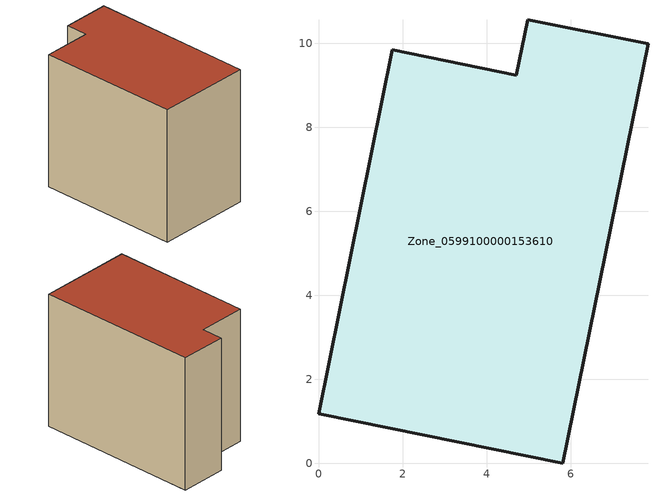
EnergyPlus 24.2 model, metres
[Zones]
Zone_0599100000153610
 floor ground (C_G): 5.81,0 0,1.18 1.76,9.84 4.71,9.24 4.98,10.56 7.84,9.98 z0
 wall outside (C_F): 4.98,10.56 4.71,9.24 1.76,9.84 0,1.18 5.81,0 7.84,9.98 4.98,10.56 z0:8.39
 roof outside (C_R): 5.81,0 7.84,9.98 4.98,10.56 4.71,9.24 1.76,9.84 0,1.18 z8.39
[BUILDING]
Pand.0599100000153610: North Axis=0; Terrain=City; Loads Convergence Tolerance Value=0.04; Temperature Convergence Tolerance Value=0.4; Solar Distribution=FullExterior; Maximum Number of Warmup Days=25; Minimum Number of Warmup Days=1
[Site:Location]
Rotterdam.The.Hague.AP_ZH_NLD Design_Conditions: Latitude=51.96; Longitude=4.45; Time Zone=1; Elevation=-4.5
[SITE:GROUNDTEMPERATURE:BUILDINGSURFACE]
18, 18, 18, 18, 18, 18, 18, 18, 18, 18, 18, 18
[MATERIAL] Thermal Absorptance=0.9; Solar Absorptance=0.7; Visible Absorptance=0.7
Name | Roughness | Thickness | Conductivity | Density | Specific Heat
G.TC.1975-1991 | MediumSmooth | 0.15 | 0.288461 | 540 | 1210
F.TC.1975-1991 | Rough | 0.3 | 0.230769 | 1920 | 840
R.TC.1975-1991 | MediumRough | 0.2 | 0.153846 | 1500 | 1000
[CONSTRUCTION]
C_G: G.TC.1975-1991
C_F: F.TC.1975-1991
C_R: R.TC.1975-1991
[ZONE]
Zone_0599100000153610: Type=1; Multiplier=1; Ceiling Height=Autocalculate; Volume=Autocalculate; Floor Area=autocalculate; Part of Total Floor Area=Yes
[ZONEINFILTRATION:DESIGNFLOWRATE]
Infil_Zone_0599100000153610: Zone or ZoneList or Space or SpaceList=Zone_0599100000153610; Schedule=AlwaysOn; Design Flow Rate Calculation Method=Flow/Area; Flow Rate per Floor Area=0.003; Constant Term Coefficient=1; Temperature Term Coefficient=0; Velocity Term Coefficient=0; Velocity Squared Term Coefficient=0
[HVACTEMPLATE:ZONE:IDEALLOADSAIRSYSTEM]
Zone_0599100000153610: Maximum Heating Supply Air Temperature=50; Minimum Cooling Supply Air Temperature=13; Maximum Heating Supply Air Humidity Ratio=0.0156; Minimum Cooling Supply Air Humidity Ratio=0.0077; Heating Limit=NoLimit; Cooling Limit=NoLimit; Dehumidification Control Type=ConstantSensibleHeatRatio; Cooling Sensible Heat Ratio=0.7; Dehumidification Setpoint=60; Humidification Control Type=None; Humidification Setpoint=30; Outdoor Air Method=None; Outdoor Air Flow Rate per Person=0.00944; Outdoor Air Flow Rate per Zone Floor Area=0; Outdoor Air Flow Rate per Zone=0; Demand Controlled Ventilation Type=None; Outdoor Air Economizer Type=NoEconomizer; Heat Recovery Type=None; Sensible Heat Recovery Effectiveness=0.7; Latent Heat Recovery Effectiveness=0.65
[ZONECONTROL:THERMOSTAT]
ThermostatControl_Zone_0599100000153610: Zone or ZoneList=Zone_0599100000153610; Control Type Schedule=DualSetpointControlType; Control 1=Thermostat_Zone_0599100000153610; Temperature Difference Between Cutout And Setpoint=0
[THERMOSTATSETPOINT:DUALSETPOINT]
Thermostat_Zone_0599100000153610: Heating Setpoint Temperature Schedule=HeatingSetpoint_Zone_0599100000153610; Cooling Setpoint Temperature Schedule=CoolingSetpoint_Zone_0599100000153610
[SCHEDULE:COMPACT]
HeatingSetpoint_Zone_0599100000153610: Through: 12/31, For: AllDays, Until: 24:00, 21
CoolingSetpoint_Zone_0599100000153610: Through: 12/31, For: AllDays, Until: 24:00, 24
DualSetpointControlType: Through: 12/31, For: AllDays, Until: 24:00, 4
AlwaysOn: Through: 12/31, For: AllDays, Until: 24:00, 1
